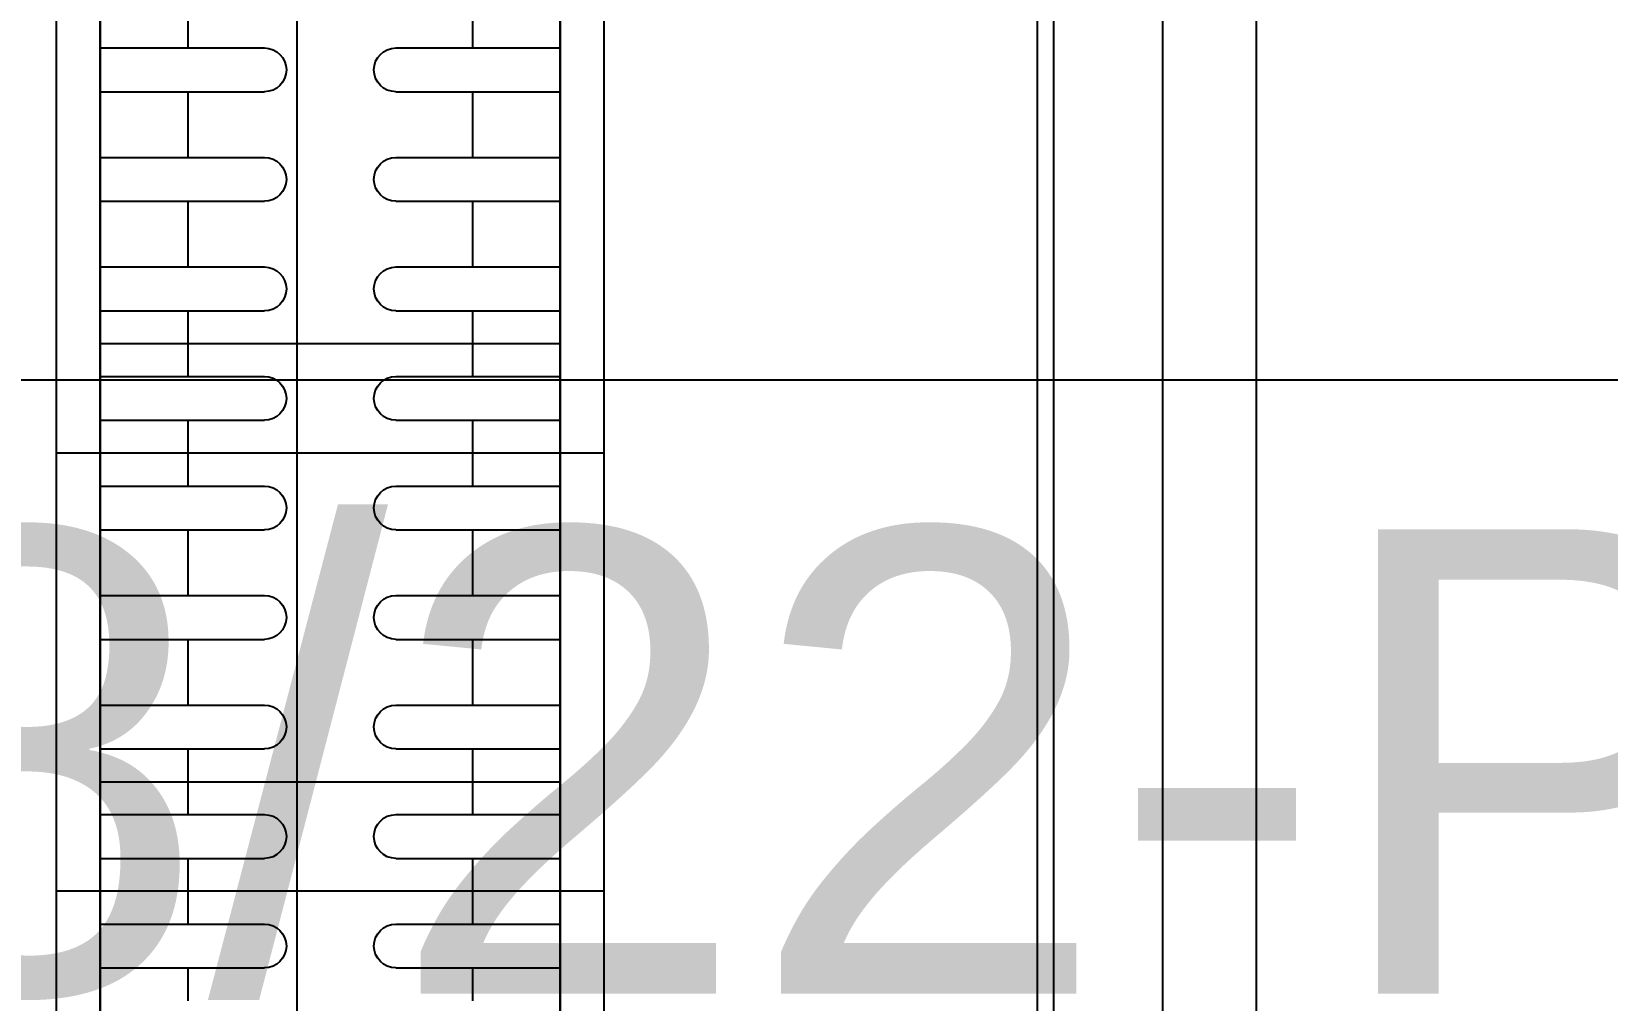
# Model space of a CAD drawing. Header units: inches. Extents: x 21 to 38546, y 13 to 15001.
# Drawn here: x 4365.92 to 4401.91, y 1190.29 to 1212.4 of the extents above; entities that cross this region are included whole.
import ezdxf

# ---------------------------------------------------------------- set-up
doc = ezdxf.new("R2010")
doc.units = ezdxf.units.IN
doc.header["$MEASUREMENT"] = 0
for name, color, linetype in [('pex_boru_dönüş', 5, 'Continuous'), ('pex_boru_gidiş', 1, 'Continuous'), ('RAD-MAHAL', 2, 'Continuous'), ('RAST-IST-RADYATÖR-DİNAMİK BLOK', 83, 'Continuous')]:
    doc.layers.add(name, color=color, linetype=linetype)
doc.layers.add('Z_MİM_-KM-WALL', color=8, linetype='Continuous', lineweight=25)
doc.layers.add('Z_MİM_-KM-WALL-PLASTER', color=8, linetype='Continuous', lineweight=25)
doc.styles.get("Standard").update_dxf_attribs({"font": 'arial.ttf'})

# ---------------------------------------------------------------- blocks, each defined once
blk = doc.blocks.new('IS_RADYATOR_TAG_MRD')
at = {"layer": 'RAD-MAHAL'}
blk.add_lwpolyline([(0, 0), (130, 0), (130, 36), (0, 36)], dxfattribs=at)
blk = doc.blocks.new('IS_RADYATOR-PLAN-80')
at = {"layer": 'RAST-IST-RADYATÖR-DİNAMİK BLOK', "color": 7}
for p, q in [((70.75, 11.5), (70.75, 7.75)), ((71.75, 11.5), (71.75, 7.75)), ((73.25, 11.5), (73.25, 7.75)), ((74.25, 11.5), (74.25, 7.75)), ((75.75, 11.5), (75.75, 7.75)), ((76.75, 11.5), (76.75, 7.75)), ((70, 9.5), (70.75, 9.5)), ((71.75, 9.5), (72.5, 9.5)), ((72.5, 9.5), (73.25, 9.5)), ((74.25, 9.5), (75, 9.5)), ((75, 9.5), (75.75, 9.5)), ((76.75, 9.5), (77.5, 9.5)), ((70.75, 4.75), (70.75, 1)), ((71.75, 4.75), (71.75, 1)), ((73.25, 4.75), (73.25, 1)), ((74.25, 4.75), (74.25, 1)), ((75.75, 4.75), (75.75, 1)), ((76.75, 4.75), (76.75, 1)), ((70, 3), (70.75, 3)), ((71.75, 3), (72.5, 3)), ((72.5, 3), (73.25, 3)), ((74.25, 3), (75, 3)), ((75, 3), (75.75, 3)), ((76.75, 3), (77.5, 3))]:
    blk.add_line(p, q, dxfattribs=at)
at = {"layer": 'RAST-IST-RADYATÖR-DİNAMİK BLOK'}
for points in [[(0, 0), (80, 0), (80, 12.5), (0, 12.5)], [(2.5, 11.5), (77.5, 11.5), (77.5, 1), (2.5, 1)]]:
    blk.add_lwpolyline(points, dxfattribs=at)
at = {"layer": 'RAST-IST-RADYATÖR-DİNAMİK BLOK', "color": 7}
for centre, start, end in [((71.25, 7.75), 180, 0), ((73.75, 7.75), 180, 0), ((76.25, 7.75), 180, 0), ((71.25, 4.75), 0, 180), ((73.75, 4.75), 0, 180), ((76.25, 4.75), 0, 180)]:
    blk.add_arc(centre, 0.5, start, end, dxfattribs=at)
blk = doc.blocks.new('IS_RADYATOR-PLAN-90')
at = {"layer": 'RAST-IST-RADYATÖR-DİNAMİK BLOK', "color": 7}
for p, q in [((70.75, 11.5), (70.75, 7.75)), ((71.75, 11.5), (71.75, 7.75)), ((73.25, 11.5), (73.25, 7.75)), ((74.25, 11.5), (74.25, 7.75)), ((75.75, 11.5), (75.75, 7.75)), ((76.75, 11.5), (76.75, 7.75)), ((78.25, 11.5), (78.25, 7.75)), ((79.25, 11.5), (79.25, 7.75)), ((80.75, 11.5), (80.75, 7.75)), ((81.75, 11.5), (81.75, 7.75)), ((83.25, 11.5), (83.25, 7.75)), ((84.25, 11.5), (84.25, 7.75)), ((85.75, 11.5), (85.75, 7.75)), ((86.75, 11.5), (86.75, 7.75)), ((70, 9.5), (70.75, 9.5)), ((71.75, 9.5), (72.5, 9.5)), ((72.5, 9.5), (73.25, 9.5)), ((74.25, 9.5), (75, 9.5)), ((75, 9.5), (75.75, 9.5)), ((76.75, 9.5), (77.5, 9.5)), ((77.5, 9.5), (78.25, 9.5)), ((79.25, 9.5), (80, 9.5)), ((80, 9.5), (80.75, 9.5)), ((81.75, 9.5), (82.5, 9.5)), ((82.5, 9.5), (83.25, 9.5)), ((84.25, 9.5), (85, 9.5)), ((85, 9.5), (85.75, 9.5)), ((86.75, 9.5), (87.5, 9.5)), ((70.75, 4.75), (70.75, 1)), ((71.75, 4.75), (71.75, 1)), ((73.25, 4.75), (73.25, 1)), ((74.25, 4.75), (74.25, 1)), ((75.75, 4.75), (75.75, 1)), ((76.75, 4.75), (76.75, 1)), ((78.25, 4.75), (78.25, 1)), ((79.25, 4.75), (79.25, 1)), ((80.75, 4.75), (80.75, 1)), ((81.75, 4.75), (81.75, 1)), ((83.25, 4.75), (83.25, 1)), ((84.25, 4.75), (84.25, 1)), ((85.75, 4.75), (85.75, 1)), ((86.75, 4.75), (86.75, 1)), ((70, 3), (70.75, 3)), ((71.75, 3), (72.5, 3)), ((72.5, 3), (73.25, 3)), ((74.25, 3), (75, 3)), ((75, 3), (75.75, 3)), ((76.75, 3), (77.5, 3)), ((77.5, 3), (78.25, 3)), ((79.25, 3), (80, 3)), ((80, 3), (80.75, 3)), ((81.75, 3), (82.5, 3)), ((82.5, 3), (83.25, 3)), ((84.25, 3), (85, 3)), ((85, 3), (85.75, 3)), ((86.75, 3), (87.5, 3))]:
    blk.add_line(p, q, dxfattribs=at)
at = {"layer": 'RAST-IST-RADYATÖR-DİNAMİK BLOK'}
for points in [[(0, 0), (90, 0), (90, 12.5), (0, 12.5)], [(2.5, 11.5), (87.5, 11.5), (87.5, 1), (2.5, 1)]]:
    blk.add_lwpolyline(points, dxfattribs=at)
at = {"layer": 'RAST-IST-RADYATÖR-DİNAMİK BLOK', "color": 7}
for centre, start, end in [((71.25, 7.75), 180, 0), ((73.75, 7.75), 180, 0), ((76.25, 7.75), 180, 0), ((78.75, 7.75), 180, 0), ((81.25, 7.75), 180, 0), ((83.75, 7.75), 180, 0), ((86.25, 7.75), 180, 0), ((71.25, 4.75), 0, 180), ((73.75, 4.75), 0, 180), ((76.25, 4.75), 0, 180), ((78.75, 4.75), 0, 180), ((81.25, 4.75), 0, 180), ((83.75, 4.75), 0, 180), ((86.25, 4.75), 0, 180)]:
    blk.add_arc(centre, 0.5, start, end, dxfattribs=at)
blk = doc.blocks.new('IS_RADYATOR-PLAN-100')
at = {"layer": 'RAST-IST-RADYATÖR-DİNAMİK BLOK', "color": 7}
for p, q in [((70.75, 11.5), (70.75, 7.75)), ((71.75, 11.5), (71.75, 7.75)), ((73.25, 11.5), (73.25, 7.75)), ((74.25, 11.5), (74.25, 7.75)), ((75.75, 11.5), (75.75, 7.75)), ((76.75, 11.5), (76.75, 7.75)), ((78.25, 11.5), (78.25, 7.75)), ((79.25, 11.5), (79.25, 7.75)), ((80.75, 11.5), (80.75, 7.75)), ((81.75, 11.5), (81.75, 7.75)), ((83.25, 11.5), (83.25, 7.75)), ((84.25, 11.5), (84.25, 7.75)), ((85.75, 11.5), (85.75, 7.75)), ((86.75, 11.5), (86.75, 7.75)), ((88.25, 11.5), (88.25, 7.75)), ((89.25, 11.5), (89.25, 7.75)), ((90.75, 11.5), (90.75, 7.75)), ((91.75, 11.5), (91.75, 7.75)), ((70, 9.5), (70.75, 9.5)), ((71.75, 9.5), (72.5, 9.5)), ((72.5, 9.5), (73.25, 9.5)), ((74.25, 9.5), (75, 9.5)), ((75, 9.5), (75.75, 9.5)), ((76.75, 9.5), (77.5, 9.5)), ((77.5, 9.5), (78.25, 9.5)), ((79.25, 9.5), (80, 9.5)), ((80, 9.5), (80.75, 9.5)), ((81.75, 9.5), (82.5, 9.5)), ((82.5, 9.5), (83.25, 9.5)), ((84.25, 9.5), (85, 9.5)), ((85, 9.5), (85.75, 9.5)), ((86.75, 9.5), (87.5, 9.5)), ((87.5, 9.5), (88.25, 9.5)), ((89.25, 9.5), (90, 9.5)), ((90, 9.5), (90.75, 9.5)), ((91.75, 9.5), (92.5, 9.5)), ((70.75, 4.75), (70.75, 1)), ((71.75, 4.75), (71.75, 1)), ((73.25, 4.75), (73.25, 1)), ((74.25, 4.75), (74.25, 1)), ((75.75, 4.75), (75.75, 1)), ((76.75, 4.75), (76.75, 1)), ((78.25, 4.75), (78.25, 1)), ((79.25, 4.75), (79.25, 1)), ((80.75, 4.75), (80.75, 1)), ((81.75, 4.75), (81.75, 1)), ((83.25, 4.75), (83.25, 1)), ((84.25, 4.75), (84.25, 1)), ((85.75, 4.75), (85.75, 1)), ((86.75, 4.75), (86.75, 1)), ((88.25, 4.75), (88.25, 1)), ((89.25, 4.75), (89.25, 1)), ((90.75, 4.75), (90.75, 1)), ((91.75, 4.75), (91.75, 1)), ((70, 3), (70.75, 3)), ((71.75, 3), (72.5, 3)), ((72.5, 3), (73.25, 3)), ((74.25, 3), (75, 3)), ((75, 3), (75.75, 3)), ((76.75, 3), (77.5, 3)), ((77.5, 3), (78.25, 3)), ((79.25, 3), (80, 3)), ((80, 3), (80.75, 3)), ((81.75, 3), (82.5, 3)), ((82.5, 3), (83.25, 3)), ((84.25, 3), (85, 3)), ((85, 3), (85.75, 3)), ((86.75, 3), (87.5, 3)), ((87.5, 3), (88.25, 3)), ((89.25, 3), (90, 3)), ((90, 3), (90.75, 3)), ((91.75, 3), (92.5, 3))]:
    blk.add_line(p, q, dxfattribs=at)
at = {"layer": 'RAST-IST-RADYATÖR-DİNAMİK BLOK'}
for points in [[(0, 0), (100, 0), (100, 12.5), (0, 12.5)], [(2.5, 11.5), (97.5, 11.5), (97.5, 1), (2.5, 1)]]:
    blk.add_lwpolyline(points, dxfattribs=at)
at = {"layer": 'RAST-IST-RADYATÖR-DİNAMİK BLOK', "color": 7}
for centre, start, end in [((71.25, 7.75), 180, 0), ((73.75, 7.75), 180, 0), ((76.25, 7.75), 180, 0), ((78.75, 7.75), 180, 0), ((81.25, 7.75), 180, 0), ((83.75, 7.75), 180, 0), ((86.25, 7.75), 180, 0), ((88.75, 7.75), 180, 0), ((91.25, 7.75), 180, 0), ((71.25, 4.75), 0, 180), ((73.75, 4.75), 0, 180), ((76.25, 4.75), 0, 180), ((78.75, 4.75), 0, 180), ((81.25, 4.75), 0, 180), ((83.75, 4.75), 0, 180), ((86.25, 4.75), 0, 180), ((88.75, 4.75), 0, 180), ((91.25, 4.75), 0, 180)]:
    blk.add_arc(centre, 0.5, start, end, dxfattribs=at)
blk = doc.blocks.new('IS_RADYATOR-PLAN-110')
at = {"layer": 'RAST-IST-RADYATÖR-DİNAMİK BLOK', "color": 7}
for p, q in [((70.75, 11.5), (70.75, 7.75)), ((71.75, 11.5), (71.75, 7.75)), ((73.25, 11.5), (73.25, 7.75)), ((74.25, 11.5), (74.25, 7.75)), ((75.75, 11.5), (75.75, 7.75)), ((76.75, 11.5), (76.75, 7.75)), ((78.25, 11.5), (78.25, 7.75)), ((79.25, 11.5), (79.25, 7.75)), ((80.75, 11.5), (80.75, 7.75)), ((81.75, 11.5), (81.75, 7.75)), ((83.25, 11.5), (83.25, 7.75)), ((84.25, 11.5), (84.25, 7.75)), ((85.75, 11.5), (85.75, 7.75)), ((86.75, 11.5), (86.75, 7.75)), ((88.25, 11.5), (88.25, 7.75)), ((89.25, 11.5), (89.25, 7.75)), ((90.75, 11.5), (90.75, 7.75)), ((91.75, 11.5), (91.75, 7.75)), ((70, 9.5), (70.75, 9.5)), ((71.75, 9.5), (72.5, 9.5)), ((72.5, 9.5), (73.25, 9.5)), ((74.25, 9.5), (75, 9.5)), ((75, 9.5), (75.75, 9.5)), ((76.75, 9.5), (77.5, 9.5)), ((77.5, 9.5), (78.25, 9.5)), ((79.25, 9.5), (80, 9.5)), ((80, 9.5), (80.75, 9.5)), ((81.75, 9.5), (82.5, 9.5)), ((82.5, 9.5), (83.25, 9.5)), ((84.25, 9.5), (85, 9.5)), ((85, 9.5), (85.75, 9.5)), ((86.75, 9.5), (87.5, 9.5)), ((87.5, 9.5), (88.25, 9.5)), ((89.25, 9.5), (90, 9.5)), ((90, 9.5), (90.75, 9.5)), ((91.75, 9.5), (92.5, 9.5)), ((70.75, 4.75), (70.75, 1)), ((71.75, 4.75), (71.75, 1)), ((73.25, 4.75), (73.25, 1)), ((74.25, 4.75), (74.25, 1)), ((75.75, 4.75), (75.75, 1)), ((76.75, 4.75), (76.75, 1)), ((78.25, 4.75), (78.25, 1)), ((79.25, 4.75), (79.25, 1)), ((80.75, 4.75), (80.75, 1)), ((81.75, 4.75), (81.75, 1)), ((83.25, 4.75), (83.25, 1)), ((84.25, 4.75), (84.25, 1)), ((85.75, 4.75), (85.75, 1)), ((86.75, 4.75), (86.75, 1)), ((88.25, 4.75), (88.25, 1)), ((89.25, 4.75), (89.25, 1)), ((90.75, 4.75), (90.75, 1)), ((91.75, 4.75), (91.75, 1)), ((70, 3), (70.75, 3)), ((71.75, 3), (72.5, 3)), ((72.5, 3), (73.25, 3)), ((74.25, 3), (75, 3)), ((75, 3), (75.75, 3)), ((76.75, 3), (77.5, 3)), ((77.5, 3), (78.25, 3)), ((79.25, 3), (80, 3)), ((80, 3), (80.75, 3)), ((81.75, 3), (82.5, 3)), ((82.5, 3), (83.25, 3)), ((84.25, 3), (85, 3)), ((85, 3), (85.75, 3)), ((86.75, 3), (87.5, 3)), ((87.5, 3), (88.25, 3)), ((89.25, 3), (90, 3)), ((90, 3), (90.75, 3)), ((91.75, 3), (92.5, 3))]:
    blk.add_line(p, q, dxfattribs=at)
at = {"layer": 'RAST-IST-RADYATÖR-DİNAMİK BLOK'}
for points in [[(0, 0), (110, 0), (110, 12.5), (0, 12.5)], [(2.5, 11.5), (107.5, 11.5), (107.5, 1), (2.5, 1)]]:
    blk.add_lwpolyline(points, dxfattribs=at)
at = {"layer": 'RAST-IST-RADYATÖR-DİNAMİK BLOK', "color": 7}
for centre, start, end in [((71.25, 7.75), 180, 0), ((73.75, 7.75), 180, 0), ((76.25, 7.75), 180, 0), ((78.75, 7.75), 180, 0), ((81.25, 7.75), 180, 0), ((83.75, 7.75), 180, 0), ((86.25, 7.75), 180, 0), ((88.75, 7.75), 180, 0), ((91.25, 7.75), 180, 0), ((71.25, 4.75), 0, 180), ((73.75, 4.75), 0, 180), ((76.25, 4.75), 0, 180), ((78.75, 4.75), 0, 180), ((81.25, 4.75), 0, 180), ((83.75, 4.75), 0, 180), ((86.25, 4.75), 0, 180), ((88.75, 4.75), 0, 180), ((91.25, 4.75), 0, 180)]:
    blk.add_arc(centre, 0.5, start, end, dxfattribs=at)
blk = doc.blocks.new('IS_RADYATOR-PLAN-120')
at = {"layer": 'RAST-IST-RADYATÖR-DİNAMİK BLOK', "color": 7}
for p, q in [((70.75, 11.5), (70.75, 7.75)), ((71.75, 11.5), (71.75, 7.75)), ((73.25, 11.5), (73.25, 7.75)), ((74.25, 11.5), (74.25, 7.75)), ((75.75, 11.5), (75.75, 7.75)), ((76.75, 11.5), (76.75, 7.75)), ((78.25, 11.5), (78.25, 7.75)), ((79.25, 11.5), (79.25, 7.75)), ((80.75, 11.5), (80.75, 7.75)), ((81.75, 11.5), (81.75, 7.75)), ((83.25, 11.5), (83.25, 7.75)), ((84.25, 11.5), (84.25, 7.75)), ((85.75, 11.5), (85.75, 7.75)), ((86.75, 11.5), (86.75, 7.75)), ((88.25, 11.5), (88.25, 7.75)), ((89.25, 11.5), (89.25, 7.75)), ((90.75, 11.5), (90.75, 7.75)), ((91.75, 11.5), (91.75, 7.75)), ((70, 9.5), (70.75, 9.5)), ((71.75, 9.5), (72.5, 9.5)), ((72.5, 9.5), (73.25, 9.5)), ((74.25, 9.5), (75, 9.5)), ((75, 9.5), (75.75, 9.5)), ((76.75, 9.5), (77.5, 9.5)), ((77.5, 9.5), (78.25, 9.5)), ((79.25, 9.5), (80, 9.5)), ((80, 9.5), (80.75, 9.5)), ((81.75, 9.5), (82.5, 9.5)), ((82.5, 9.5), (83.25, 9.5)), ((84.25, 9.5), (85, 9.5)), ((85, 9.5), (85.75, 9.5)), ((86.75, 9.5), (87.5, 9.5)), ((87.5, 9.5), (88.25, 9.5)), ((89.25, 9.5), (90, 9.5)), ((90, 9.5), (90.75, 9.5)), ((91.75, 9.5), (92.5, 9.5)), ((70.75, 4.75), (70.75, 1)), ((71.75, 4.75), (71.75, 1)), ((73.25, 4.75), (73.25, 1)), ((74.25, 4.75), (74.25, 1)), ((75.75, 4.75), (75.75, 1)), ((76.75, 4.75), (76.75, 1)), ((78.25, 4.75), (78.25, 1)), ((79.25, 4.75), (79.25, 1)), ((80.75, 4.75), (80.75, 1)), ((81.75, 4.75), (81.75, 1)), ((83.25, 4.75), (83.25, 1)), ((84.25, 4.75), (84.25, 1)), ((85.75, 4.75), (85.75, 1)), ((86.75, 4.75), (86.75, 1)), ((88.25, 4.75), (88.25, 1)), ((89.25, 4.75), (89.25, 1)), ((90.75, 4.75), (90.75, 1)), ((91.75, 4.75), (91.75, 1)), ((70, 3), (70.75, 3)), ((71.75, 3), (72.5, 3)), ((72.5, 3), (73.25, 3)), ((74.25, 3), (75, 3)), ((75, 3), (75.75, 3)), ((76.75, 3), (77.5, 3)), ((77.5, 3), (78.25, 3)), ((79.25, 3), (80, 3)), ((80, 3), (80.75, 3)), ((81.75, 3), (82.5, 3)), ((82.5, 3), (83.25, 3)), ((84.25, 3), (85, 3)), ((85, 3), (85.75, 3)), ((86.75, 3), (87.5, 3)), ((87.5, 3), (88.25, 3)), ((89.25, 3), (90, 3)), ((90, 3), (90.75, 3)), ((91.75, 3), (92.5, 3))]:
    blk.add_line(p, q, dxfattribs=at)
at = {"layer": 'RAST-IST-RADYATÖR-DİNAMİK BLOK'}
for points in [[(0, 0), (120, 0), (120, 12.5), (0, 12.5)], [(2.5, 11.5), (117.5, 11.5), (117.5, 1), (2.5, 1)]]:
    blk.add_lwpolyline(points, dxfattribs=at)
at = {"layer": 'RAST-IST-RADYATÖR-DİNAMİK BLOK', "color": 7}
for centre, start, end in [((71.25, 7.75), 180, 0), ((73.75, 7.75), 180, 0), ((76.25, 7.75), 180, 0), ((78.75, 7.75), 180, 0), ((81.25, 7.75), 180, 0), ((83.75, 7.75), 180, 0), ((86.25, 7.75), 180, 0), ((88.75, 7.75), 180, 0), ((91.25, 7.75), 180, 0), ((71.25, 4.75), 0, 180), ((73.75, 4.75), 0, 180), ((76.25, 4.75), 0, 180), ((78.75, 4.75), 0, 180), ((81.25, 4.75), 0, 180), ((83.75, 4.75), 0, 180), ((86.25, 4.75), 0, 180), ((88.75, 4.75), 0, 180), ((91.25, 4.75), 0, 180)]:
    blk.add_arc(centre, 0.5, start, end, dxfattribs=at)
blk = doc.blocks.new('IS_RADYATOR-PLAN-130')
at = {"layer": 'RAST-IST-RADYATÖR-DİNAMİK BLOK', "color": 7}
for p, q in [((70.75, 11.5), (70.75, 7.75)), ((71.75, 11.5), (71.75, 7.75)), ((73.25, 11.5), (73.25, 7.75)), ((74.25, 11.5), (74.25, 7.75)), ((75.75, 11.5), (75.75, 7.75)), ((76.75, 11.5), (76.75, 7.75)), ((78.25, 11.5), (78.25, 7.75)), ((79.25, 11.5), (79.25, 7.75)), ((80.75, 11.5), (80.75, 7.75)), ((81.75, 11.5), (81.75, 7.75)), ((83.25, 11.5), (83.25, 7.75)), ((84.25, 11.5), (84.25, 7.75)), ((85.75, 11.5), (85.75, 7.75)), ((86.75, 11.5), (86.75, 7.75)), ((88.25, 11.5), (88.25, 7.75)), ((89.25, 11.5), (89.25, 7.75)), ((90.75, 11.5), (90.75, 7.75)), ((91.75, 11.5), (91.75, 7.75)), ((70, 9.5), (70.75, 9.5)), ((71.75, 9.5), (72.5, 9.5)), ((72.5, 9.5), (73.25, 9.5)), ((74.25, 9.5), (75, 9.5)), ((75, 9.5), (75.75, 9.5)), ((76.75, 9.5), (77.5, 9.5)), ((77.5, 9.5), (78.25, 9.5)), ((79.25, 9.5), (80, 9.5)), ((80, 9.5), (80.75, 9.5)), ((81.75, 9.5), (82.5, 9.5)), ((82.5, 9.5), (83.25, 9.5)), ((84.25, 9.5), (85, 9.5)), ((85, 9.5), (85.75, 9.5)), ((86.75, 9.5), (87.5, 9.5)), ((87.5, 9.5), (88.25, 9.5)), ((89.25, 9.5), (90, 9.5)), ((90, 9.5), (90.75, 9.5)), ((91.75, 9.5), (92.5, 9.5)), ((70.75, 4.75), (70.75, 1)), ((71.75, 4.75), (71.75, 1)), ((73.25, 4.75), (73.25, 1)), ((74.25, 4.75), (74.25, 1)), ((75.75, 4.75), (75.75, 1)), ((76.75, 4.75), (76.75, 1)), ((78.25, 4.75), (78.25, 1)), ((79.25, 4.75), (79.25, 1)), ((80.75, 4.75), (80.75, 1)), ((81.75, 4.75), (81.75, 1)), ((83.25, 4.75), (83.25, 1)), ((84.25, 4.75), (84.25, 1)), ((85.75, 4.75), (85.75, 1)), ((86.75, 4.75), (86.75, 1)), ((88.25, 4.75), (88.25, 1)), ((89.25, 4.75), (89.25, 1)), ((90.75, 4.75), (90.75, 1)), ((91.75, 4.75), (91.75, 1)), ((70, 3), (70.75, 3)), ((71.75, 3), (72.5, 3)), ((72.5, 3), (73.25, 3)), ((74.25, 3), (75, 3)), ((75, 3), (75.75, 3)), ((76.75, 3), (77.5, 3)), ((77.5, 3), (78.25, 3)), ((79.25, 3), (80, 3)), ((80, 3), (80.75, 3)), ((81.75, 3), (82.5, 3)), ((82.5, 3), (83.25, 3)), ((84.25, 3), (85, 3)), ((85, 3), (85.75, 3)), ((86.75, 3), (87.5, 3)), ((87.5, 3), (88.25, 3)), ((89.25, 3), (90, 3)), ((90, 3), (90.75, 3)), ((91.75, 3), (92.5, 3))]:
    blk.add_line(p, q, dxfattribs=at)
at = {"layer": 'RAST-IST-RADYATÖR-DİNAMİK BLOK'}
for points in [[(0, 0), (130, 0), (130, 12.5), (0, 12.5)], [(2.5, 11.5), (127.5, 11.5), (127.5, 1), (2.5, 1)]]:
    blk.add_lwpolyline(points, dxfattribs=at)
at = {"layer": 'RAST-IST-RADYATÖR-DİNAMİK BLOK', "color": 7}
for centre, start, end in [((71.25, 7.75), 180, 0), ((73.75, 7.75), 180, 0), ((76.25, 7.75), 180, 0), ((78.75, 7.75), 180, 0), ((81.25, 7.75), 180, 0), ((83.75, 7.75), 180, 0), ((86.25, 7.75), 180, 0), ((88.75, 7.75), 180, 0), ((91.25, 7.75), 180, 0), ((71.25, 4.75), 0, 180), ((73.75, 4.75), 0, 180), ((76.25, 4.75), 0, 180), ((78.75, 4.75), 0, 180), ((81.25, 4.75), 0, 180), ((83.75, 4.75), 0, 180), ((86.25, 4.75), 0, 180), ((88.75, 4.75), 0, 180), ((91.25, 4.75), 0, 180)]:
    blk.add_arc(centre, 0.5, start, end, dxfattribs=at)
blk = doc.blocks.new('IS_RADYATOR-PLAN-140')
at = {"layer": 'RAST-IST-RADYATÖR-DİNAMİK BLOK', "color": 7}
for p, q in [((70.75, 11.5), (70.75, 7.75)), ((71.75, 11.5), (71.75, 7.75)), ((73.25, 11.5), (73.25, 7.75)), ((74.25, 11.5), (74.25, 7.75)), ((75.75, 11.5), (75.75, 7.75)), ((76.75, 11.5), (76.75, 7.75)), ((78.25, 11.5), (78.25, 7.75)), ((79.25, 11.5), (79.25, 7.75)), ((80.75, 11.5), (80.75, 7.75)), ((81.75, 11.5), (81.75, 7.75)), ((83.25, 11.5), (83.25, 7.75)), ((84.25, 11.5), (84.25, 7.75)), ((85.75, 11.5), (85.75, 7.75)), ((86.75, 11.5), (86.75, 7.75)), ((88.25, 11.5), (88.25, 7.75)), ((89.25, 11.5), (89.25, 7.75)), ((90.75, 11.5), (90.75, 7.75)), ((91.75, 11.5), (91.75, 7.75)), ((70, 9.5), (70.75, 9.5)), ((71.75, 9.5), (72.5, 9.5)), ((72.5, 9.5), (73.25, 9.5)), ((74.25, 9.5), (75, 9.5)), ((75, 9.5), (75.75, 9.5)), ((76.75, 9.5), (77.5, 9.5)), ((77.5, 9.5), (78.25, 9.5)), ((79.25, 9.5), (80, 9.5)), ((80, 9.5), (80.75, 9.5)), ((81.75, 9.5), (82.5, 9.5)), ((82.5, 9.5), (83.25, 9.5)), ((84.25, 9.5), (85, 9.5)), ((85, 9.5), (85.75, 9.5)), ((86.75, 9.5), (87.5, 9.5)), ((87.5, 9.5), (88.25, 9.5)), ((89.25, 9.5), (90, 9.5)), ((90, 9.5), (90.75, 9.5)), ((91.75, 9.5), (92.5, 9.5)), ((70.75, 4.75), (70.75, 1)), ((71.75, 4.75), (71.75, 1)), ((73.25, 4.75), (73.25, 1)), ((74.25, 4.75), (74.25, 1)), ((75.75, 4.75), (75.75, 1)), ((76.75, 4.75), (76.75, 1)), ((78.25, 4.75), (78.25, 1)), ((79.25, 4.75), (79.25, 1)), ((80.75, 4.75), (80.75, 1)), ((81.75, 4.75), (81.75, 1)), ((83.25, 4.75), (83.25, 1)), ((84.25, 4.75), (84.25, 1)), ((85.75, 4.75), (85.75, 1)), ((86.75, 4.75), (86.75, 1)), ((88.25, 4.75), (88.25, 1)), ((89.25, 4.75), (89.25, 1)), ((90.75, 4.75), (90.75, 1)), ((91.75, 4.75), (91.75, 1)), ((70, 3), (70.75, 3)), ((71.75, 3), (72.5, 3)), ((72.5, 3), (73.25, 3)), ((74.25, 3), (75, 3)), ((75, 3), (75.75, 3)), ((76.75, 3), (77.5, 3)), ((77.5, 3), (78.25, 3)), ((79.25, 3), (80, 3)), ((80, 3), (80.75, 3)), ((81.75, 3), (82.5, 3)), ((82.5, 3), (83.25, 3)), ((84.25, 3), (85, 3)), ((85, 3), (85.75, 3)), ((86.75, 3), (87.5, 3)), ((87.5, 3), (88.25, 3)), ((89.25, 3), (90, 3)), ((90, 3), (90.75, 3)), ((91.75, 3), (92.5, 3))]:
    blk.add_line(p, q, dxfattribs=at)
at = {"layer": 'RAST-IST-RADYATÖR-DİNAMİK BLOK'}
for points in [[(0, 0), (140, 0), (140, 12.5), (0, 12.5)], [(2.5, 11.5), (137.5, 11.5), (137.5, 1), (2.5, 1)]]:
    blk.add_lwpolyline(points, dxfattribs=at)
at = {"layer": 'RAST-IST-RADYATÖR-DİNAMİK BLOK', "color": 7}
for centre, start, end in [((71.25, 7.75), 180, 0), ((73.75, 7.75), 180, 0), ((76.25, 7.75), 180, 0), ((78.75, 7.75), 180, 0), ((81.25, 7.75), 180, 0), ((83.75, 7.75), 180, 0), ((86.25, 7.75), 180, 0), ((88.75, 7.75), 180, 0), ((91.25, 7.75), 180, 0), ((71.25, 4.75), 0, 180), ((73.75, 4.75), 0, 180), ((76.25, 4.75), 0, 180), ((78.75, 4.75), 0, 180), ((81.25, 4.75), 0, 180), ((83.75, 4.75), 0, 180), ((86.25, 4.75), 0, 180), ((88.75, 4.75), 0, 180), ((91.25, 4.75), 0, 180)]:
    blk.add_arc(centre, 0.5, start, end, dxfattribs=at)
blk = doc.blocks.new('IS_RADYATOR-PLAN-150')
at = {"layer": 'RAST-IST-RADYATÖR-DİNAMİK BLOK', "color": 7}
for p, q in [((70.75, 11.5), (70.75, 7.75)), ((71.75, 11.5), (71.75, 7.75)), ((73.25, 11.5), (73.25, 7.75)), ((74.25, 11.5), (74.25, 7.75)), ((75.75, 11.5), (75.75, 7.75)), ((76.75, 11.5), (76.75, 7.75)), ((78.25, 11.5), (78.25, 7.75)), ((79.25, 11.5), (79.25, 7.75)), ((80.75, 11.5), (80.75, 7.75)), ((81.75, 11.5), (81.75, 7.75)), ((83.25, 11.5), (83.25, 7.75)), ((84.25, 11.5), (84.25, 7.75)), ((85.75, 11.5), (85.75, 7.75)), ((86.75, 11.5), (86.75, 7.75)), ((88.25, 11.5), (88.25, 7.75)), ((89.25, 11.5), (89.25, 7.75)), ((90.75, 11.5), (90.75, 7.75)), ((91.75, 11.5), (91.75, 7.75)), ((70, 9.5), (70.75, 9.5)), ((71.75, 9.5), (72.5, 9.5)), ((72.5, 9.5), (73.25, 9.5)), ((74.25, 9.5), (75, 9.5)), ((75, 9.5), (75.75, 9.5)), ((76.75, 9.5), (77.5, 9.5)), ((77.5, 9.5), (78.25, 9.5)), ((79.25, 9.5), (80, 9.5)), ((80, 9.5), (80.75, 9.5)), ((81.75, 9.5), (82.5, 9.5)), ((82.5, 9.5), (83.25, 9.5)), ((84.25, 9.5), (85, 9.5)), ((85, 9.5), (85.75, 9.5)), ((86.75, 9.5), (87.5, 9.5)), ((87.5, 9.5), (88.25, 9.5)), ((89.25, 9.5), (90, 9.5)), ((90, 9.5), (90.75, 9.5)), ((91.75, 9.5), (92.5, 9.5)), ((70.75, 4.75), (70.75, 1)), ((71.75, 4.75), (71.75, 1)), ((73.25, 4.75), (73.25, 1)), ((74.25, 4.75), (74.25, 1)), ((75.75, 4.75), (75.75, 1)), ((76.75, 4.75), (76.75, 1)), ((78.25, 4.75), (78.25, 1)), ((79.25, 4.75), (79.25, 1)), ((80.75, 4.75), (80.75, 1)), ((81.75, 4.75), (81.75, 1)), ((83.25, 4.75), (83.25, 1)), ((84.25, 4.75), (84.25, 1)), ((85.75, 4.75), (85.75, 1)), ((86.75, 4.75), (86.75, 1)), ((88.25, 4.75), (88.25, 1)), ((89.25, 4.75), (89.25, 1)), ((90.75, 4.75), (90.75, 1)), ((91.75, 4.75), (91.75, 1)), ((70, 3), (70.75, 3)), ((71.75, 3), (72.5, 3)), ((72.5, 3), (73.25, 3)), ((74.25, 3), (75, 3)), ((75, 3), (75.75, 3)), ((76.75, 3), (77.5, 3)), ((77.5, 3), (78.25, 3)), ((79.25, 3), (80, 3)), ((80, 3), (80.75, 3)), ((81.75, 3), (82.5, 3)), ((82.5, 3), (83.25, 3)), ((84.25, 3), (85, 3)), ((85, 3), (85.75, 3)), ((86.75, 3), (87.5, 3)), ((87.5, 3), (88.25, 3)), ((89.25, 3), (90, 3)), ((90, 3), (90.75, 3)), ((91.75, 3), (92.5, 3))]:
    blk.add_line(p, q, dxfattribs=at)
at = {"layer": 'RAST-IST-RADYATÖR-DİNAMİK BLOK'}
for points in [[(-5, 0), (145, 0), (145, 12.5), (-5, 12.5)], [(-2.5, 11.5), (142.5, 11.5), (142.5, 1), (-2.5, 1)]]:
    blk.add_lwpolyline(points, dxfattribs=at)
at = {"layer": 'RAST-IST-RADYATÖR-DİNAMİK BLOK', "color": 7}
for centre, start, end in [((71.25, 7.75), 180, 0), ((73.75, 7.75), 180, 0), ((76.25, 7.75), 180, 0), ((78.75, 7.75), 180, 0), ((81.25, 7.75), 180, 0), ((83.75, 7.75), 180, 0), ((86.25, 7.75), 180, 0), ((88.75, 7.75), 180, 0), ((91.25, 7.75), 180, 0), ((71.25, 4.75), 0, 180), ((73.75, 4.75), 0, 180), ((76.25, 4.75), 0, 180), ((78.75, 4.75), 0, 180), ((81.25, 4.75), 0, 180), ((83.75, 4.75), 0, 180), ((86.25, 4.75), 0, 180), ((88.75, 4.75), 0, 180), ((91.25, 4.75), 0, 180)]:
    blk.add_arc(centre, 0.5, start, end, dxfattribs=at)
blk = doc.blocks.new('IS_RADYATOR-PLAN-160')
at = {"layer": 'RAST-IST-RADYATÖR-DİNAMİK BLOK', "color": 7}
for p, q in [((70.75, 11.5), (70.75, 7.75)), ((71.75, 11.5), (71.75, 7.75)), ((73.25, 11.5), (73.25, 7.75)), ((74.25, 11.5), (74.25, 7.75)), ((75.75, 11.5), (75.75, 7.75)), ((76.75, 11.5), (76.75, 7.75)), ((78.25, 11.5), (78.25, 7.75)), ((79.25, 11.5), (79.25, 7.75)), ((80.75, 11.5), (80.75, 7.75)), ((81.75, 11.5), (81.75, 7.75)), ((83.25, 11.5), (83.25, 7.75)), ((84.25, 11.5), (84.25, 7.75)), ((85.75, 11.5), (85.75, 7.75)), ((86.75, 11.5), (86.75, 7.75)), ((88.25, 11.5), (88.25, 7.75)), ((89.25, 11.5), (89.25, 7.75)), ((90.75, 11.5), (90.75, 7.75)), ((91.75, 11.5), (91.75, 7.75)), ((70, 9.5), (70.75, 9.5)), ((71.75, 9.5), (72.5, 9.5)), ((72.5, 9.5), (73.25, 9.5)), ((74.25, 9.5), (75, 9.5)), ((75, 9.5), (75.75, 9.5)), ((76.75, 9.5), (77.5, 9.5)), ((77.5, 9.5), (78.25, 9.5)), ((79.25, 9.5), (80, 9.5)), ((80, 9.5), (80.75, 9.5)), ((81.75, 9.5), (82.5, 9.5)), ((82.5, 9.5), (83.25, 9.5)), ((84.25, 9.5), (85, 9.5)), ((85, 9.5), (85.75, 9.5)), ((86.75, 9.5), (87.5, 9.5)), ((87.5, 9.5), (88.25, 9.5)), ((89.25, 9.5), (90, 9.5)), ((90, 9.5), (90.75, 9.5)), ((91.75, 9.5), (92.5, 9.5)), ((70.75, 4.75), (70.75, 1)), ((71.75, 4.75), (71.75, 1)), ((73.25, 4.75), (73.25, 1)), ((74.25, 4.75), (74.25, 1)), ((75.75, 4.75), (75.75, 1)), ((76.75, 4.75), (76.75, 1)), ((78.25, 4.75), (78.25, 1)), ((79.25, 4.75), (79.25, 1)), ((80.75, 4.75), (80.75, 1)), ((81.75, 4.75), (81.75, 1)), ((83.25, 4.75), (83.25, 1)), ((84.25, 4.75), (84.25, 1)), ((85.75, 4.75), (85.75, 1)), ((86.75, 4.75), (86.75, 1)), ((88.25, 4.75), (88.25, 1)), ((89.25, 4.75), (89.25, 1)), ((90.75, 4.75), (90.75, 1)), ((91.75, 4.75), (91.75, 1)), ((70, 3), (70.75, 3)), ((71.75, 3), (72.5, 3)), ((72.5, 3), (73.25, 3)), ((74.25, 3), (75, 3)), ((75, 3), (75.75, 3)), ((76.75, 3), (77.5, 3)), ((77.5, 3), (78.25, 3)), ((79.25, 3), (80, 3)), ((80, 3), (80.75, 3)), ((81.75, 3), (82.5, 3)), ((82.5, 3), (83.25, 3)), ((84.25, 3), (85, 3)), ((85, 3), (85.75, 3)), ((86.75, 3), (87.5, 3)), ((87.5, 3), (88.25, 3)), ((89.25, 3), (90, 3)), ((90, 3), (90.75, 3)), ((91.75, 3), (92.5, 3))]:
    blk.add_line(p, q, dxfattribs=at)
at = {"layer": 'RAST-IST-RADYATÖR-DİNAMİK BLOK'}
for points in [[(-5, 0), (155, 0), (155, 12.5), (-5, 12.5)], [(-2.5, 11.5), (152.5, 11.5), (152.5, 1), (-2.5, 1)]]:
    blk.add_lwpolyline(points, dxfattribs=at)
at = {"layer": 'RAST-IST-RADYATÖR-DİNAMİK BLOK', "color": 7}
for centre, start, end in [((71.25, 7.75), 180, 0), ((73.75, 7.75), 180, 0), ((76.25, 7.75), 180, 0), ((78.75, 7.75), 180, 0), ((81.25, 7.75), 180, 0), ((83.75, 7.75), 180, 0), ((86.25, 7.75), 180, 0), ((88.75, 7.75), 180, 0), ((91.25, 7.75), 180, 0), ((71.25, 4.75), 0, 180), ((73.75, 4.75), 0, 180), ((76.25, 4.75), 0, 180), ((78.75, 4.75), 0, 180), ((81.25, 4.75), 0, 180), ((83.75, 4.75), 0, 180), ((86.25, 4.75), 0, 180), ((88.75, 4.75), 0, 180), ((91.25, 4.75), 0, 180)]:
    blk.add_arc(centre, 0.5, start, end, dxfattribs=at)
blk = doc.blocks.new('IS_RADYATOR-PLAN-170')
at = {"layer": 'RAST-IST-RADYATÖR-DİNAMİK BLOK', "color": 7}
for p, q in [((70.75, 11.5), (70.75, 7.75)), ((71.75, 11.5), (71.75, 7.75)), ((73.25, 11.5), (73.25, 7.75)), ((74.25, 11.5), (74.25, 7.75)), ((75.75, 11.5), (75.75, 7.75)), ((76.75, 11.5), (76.75, 7.75)), ((78.25, 11.5), (78.25, 7.75)), ((79.25, 11.5), (79.25, 7.75)), ((80.75, 11.5), (80.75, 7.75)), ((81.75, 11.5), (81.75, 7.75)), ((83.25, 11.5), (83.25, 7.75)), ((84.25, 11.5), (84.25, 7.75)), ((85.75, 11.5), (85.75, 7.75)), ((86.75, 11.5), (86.75, 7.75)), ((88.25, 11.5), (88.25, 7.75)), ((89.25, 11.5), (89.25, 7.75)), ((90.75, 11.5), (90.75, 7.75)), ((91.75, 11.5), (91.75, 7.75)), ((70, 9.5), (70.75, 9.5)), ((71.75, 9.5), (72.5, 9.5)), ((72.5, 9.5), (73.25, 9.5)), ((74.25, 9.5), (75, 9.5)), ((75, 9.5), (75.75, 9.5)), ((76.75, 9.5), (77.5, 9.5)), ((77.5, 9.5), (78.25, 9.5)), ((79.25, 9.5), (80, 9.5)), ((80, 9.5), (80.75, 9.5)), ((81.75, 9.5), (82.5, 9.5)), ((82.5, 9.5), (83.25, 9.5)), ((84.25, 9.5), (85, 9.5)), ((85, 9.5), (85.75, 9.5)), ((86.75, 9.5), (87.5, 9.5)), ((87.5, 9.5), (88.25, 9.5)), ((89.25, 9.5), (90, 9.5)), ((90, 9.5), (90.75, 9.5)), ((91.75, 9.5), (92.5, 9.5)), ((70.75, 4.75), (70.75, 1)), ((71.75, 4.75), (71.75, 1)), ((73.25, 4.75), (73.25, 1)), ((74.25, 4.75), (74.25, 1)), ((75.75, 4.75), (75.75, 1)), ((76.75, 4.75), (76.75, 1)), ((78.25, 4.75), (78.25, 1)), ((79.25, 4.75), (79.25, 1)), ((80.75, 4.75), (80.75, 1)), ((81.75, 4.75), (81.75, 1)), ((83.25, 4.75), (83.25, 1)), ((84.25, 4.75), (84.25, 1)), ((85.75, 4.75), (85.75, 1)), ((86.75, 4.75), (86.75, 1)), ((88.25, 4.75), (88.25, 1)), ((89.25, 4.75), (89.25, 1)), ((90.75, 4.75), (90.75, 1)), ((91.75, 4.75), (91.75, 1)), ((70, 3), (70.75, 3)), ((71.75, 3), (72.5, 3)), ((72.5, 3), (73.25, 3)), ((74.25, 3), (75, 3)), ((75, 3), (75.75, 3)), ((76.75, 3), (77.5, 3)), ((77.5, 3), (78.25, 3)), ((79.25, 3), (80, 3)), ((80, 3), (80.75, 3)), ((81.75, 3), (82.5, 3)), ((82.5, 3), (83.25, 3)), ((84.25, 3), (85, 3)), ((85, 3), (85.75, 3)), ((86.75, 3), (87.5, 3)), ((87.5, 3), (88.25, 3)), ((89.25, 3), (90, 3)), ((90, 3), (90.75, 3)), ((91.75, 3), (92.5, 3))]:
    blk.add_line(p, q, dxfattribs=at)
at = {"layer": 'RAST-IST-RADYATÖR-DİNAMİK BLOK'}
for points in [[(-5, 0), (165, 0), (165, 12.5), (-5, 12.5)], [(-2.5, 11.5), (162.5, 11.5), (162.5, 1), (-2.5, 1)]]:
    blk.add_lwpolyline(points, dxfattribs=at)
at = {"layer": 'RAST-IST-RADYATÖR-DİNAMİK BLOK', "color": 7}
for centre, start, end in [((71.25, 7.75), 180, 0), ((73.75, 7.75), 180, 0), ((76.25, 7.75), 180, 0), ((78.75, 7.75), 180, 0), ((81.25, 7.75), 180, 0), ((83.75, 7.75), 180, 0), ((86.25, 7.75), 180, 0), ((88.75, 7.75), 180, 0), ((91.25, 7.75), 180, 0), ((71.25, 4.75), 0, 180), ((73.75, 4.75), 0, 180), ((76.25, 4.75), 0, 180), ((78.75, 4.75), 0, 180), ((81.25, 4.75), 0, 180), ((83.75, 4.75), 0, 180), ((86.25, 4.75), 0, 180), ((88.75, 4.75), 0, 180), ((91.25, 4.75), 0, 180)]:
    blk.add_arc(centre, 0.5, start, end, dxfattribs=at)
blk = doc.blocks.new('IS_RADYATOR-PLAN-180')
at = {"layer": 'RAST-IST-RADYATÖR-DİNAMİK BLOK', "color": 7}
for p, q in [((70.75, 11.5), (70.75, 7.75)), ((71.75, 11.5), (71.75, 7.75)), ((73.25, 11.5), (73.25, 7.75)), ((74.25, 11.5), (74.25, 7.75)), ((75.75, 11.5), (75.75, 7.75)), ((76.75, 11.5), (76.75, 7.75)), ((78.25, 11.5), (78.25, 7.75)), ((79.25, 11.5), (79.25, 7.75)), ((80.75, 11.5), (80.75, 7.75)), ((81.75, 11.5), (81.75, 7.75)), ((83.25, 11.5), (83.25, 7.75)), ((84.25, 11.5), (84.25, 7.75)), ((85.75, 11.5), (85.75, 7.75)), ((86.75, 11.5), (86.75, 7.75)), ((88.25, 11.5), (88.25, 7.75)), ((89.25, 11.5), (89.25, 7.75)), ((90.75, 11.5), (90.75, 7.75)), ((91.75, 11.5), (91.75, 7.75)), ((70, 9.5), (70.75, 9.5)), ((71.75, 9.5), (72.5, 9.5)), ((72.5, 9.5), (73.25, 9.5)), ((74.25, 9.5), (75, 9.5)), ((75, 9.5), (75.75, 9.5)), ((76.75, 9.5), (77.5, 9.5)), ((77.5, 9.5), (78.25, 9.5)), ((79.25, 9.5), (80, 9.5)), ((80, 9.5), (80.75, 9.5)), ((81.75, 9.5), (82.5, 9.5)), ((82.5, 9.5), (83.25, 9.5)), ((84.25, 9.5), (85, 9.5)), ((85, 9.5), (85.75, 9.5)), ((86.75, 9.5), (87.5, 9.5)), ((87.5, 9.5), (88.25, 9.5)), ((89.25, 9.5), (90, 9.5)), ((90, 9.5), (90.75, 9.5)), ((91.75, 9.5), (92.5, 9.5)), ((70.75, 4.75), (70.75, 1)), ((71.75, 4.75), (71.75, 1)), ((73.25, 4.75), (73.25, 1)), ((74.25, 4.75), (74.25, 1)), ((75.75, 4.75), (75.75, 1)), ((76.75, 4.75), (76.75, 1)), ((78.25, 4.75), (78.25, 1)), ((79.25, 4.75), (79.25, 1)), ((80.75, 4.75), (80.75, 1)), ((81.75, 4.75), (81.75, 1)), ((83.25, 4.75), (83.25, 1)), ((84.25, 4.75), (84.25, 1)), ((85.75, 4.75), (85.75, 1)), ((86.75, 4.75), (86.75, 1)), ((88.25, 4.75), (88.25, 1)), ((89.25, 4.75), (89.25, 1)), ((90.75, 4.75), (90.75, 1)), ((91.75, 4.75), (91.75, 1)), ((70, 3), (70.75, 3)), ((71.75, 3), (72.5, 3)), ((72.5, 3), (73.25, 3)), ((74.25, 3), (75, 3)), ((75, 3), (75.75, 3)), ((76.75, 3), (77.5, 3)), ((77.5, 3), (78.25, 3)), ((79.25, 3), (80, 3)), ((80, 3), (80.75, 3)), ((81.75, 3), (82.5, 3)), ((82.5, 3), (83.25, 3)), ((84.25, 3), (85, 3)), ((85, 3), (85.75, 3)), ((86.75, 3), (87.5, 3)), ((87.5, 3), (88.25, 3)), ((89.25, 3), (90, 3)), ((90, 3), (90.75, 3)), ((91.75, 3), (92.5, 3))]:
    blk.add_line(p, q, dxfattribs=at)
at = {"layer": 'RAST-IST-RADYATÖR-DİNAMİK BLOK'}
for points in [[(-5, 0), (175, 0), (175, 12.5), (-5, 12.5)], [(-2.5, 11.5), (172.5, 11.5), (172.5, 1), (-2.5, 1)]]:
    blk.add_lwpolyline(points, dxfattribs=at)
at = {"layer": 'RAST-IST-RADYATÖR-DİNAMİK BLOK', "color": 7}
for centre, start, end in [((71.25, 7.75), 180, 0), ((73.75, 7.75), 180, 0), ((76.25, 7.75), 180, 0), ((78.75, 7.75), 180, 0), ((81.25, 7.75), 180, 0), ((83.75, 7.75), 180, 0), ((86.25, 7.75), 180, 0), ((88.75, 7.75), 180, 0), ((91.25, 7.75), 180, 0), ((71.25, 4.75), 0, 180), ((73.75, 4.75), 0, 180), ((76.25, 4.75), 0, 180), ((78.75, 4.75), 0, 180), ((81.25, 4.75), 0, 180), ((83.75, 4.75), 0, 180), ((86.25, 4.75), 0, 180), ((88.75, 4.75), 0, 180), ((91.25, 4.75), 0, 180)]:
    blk.add_arc(centre, 0.5, start, end, dxfattribs=at)
blk = doc.blocks.new('IS_RADYATOR-PLAN-190')
at = {"layer": 'RAST-IST-RADYATÖR-DİNAMİK BLOK', "color": 7}
for p, q in [((70.75, 11.5), (70.75, 7.75)), ((71.75, 11.5), (71.75, 7.75)), ((73.25, 11.5), (73.25, 7.75)), ((74.25, 11.5), (74.25, 7.75)), ((75.75, 11.5), (75.75, 7.75)), ((76.75, 11.5), (76.75, 7.75)), ((78.25, 11.5), (78.25, 7.75)), ((79.25, 11.5), (79.25, 7.75)), ((80.75, 11.5), (80.75, 7.75)), ((81.75, 11.5), (81.75, 7.75)), ((83.25, 11.5), (83.25, 7.75)), ((84.25, 11.5), (84.25, 7.75)), ((85.75, 11.5), (85.75, 7.75)), ((86.75, 11.5), (86.75, 7.75)), ((88.25, 11.5), (88.25, 7.75)), ((89.25, 11.5), (89.25, 7.75)), ((90.75, 11.5), (90.75, 7.75)), ((91.75, 11.5), (91.75, 7.75)), ((70, 9.5), (70.75, 9.5)), ((71.75, 9.5), (72.5, 9.5)), ((72.5, 9.5), (73.25, 9.5)), ((74.25, 9.5), (75, 9.5)), ((75, 9.5), (75.75, 9.5)), ((76.75, 9.5), (77.5, 9.5)), ((77.5, 9.5), (78.25, 9.5)), ((79.25, 9.5), (80, 9.5)), ((80, 9.5), (80.75, 9.5)), ((81.75, 9.5), (82.5, 9.5)), ((82.5, 9.5), (83.25, 9.5)), ((84.25, 9.5), (85, 9.5)), ((85, 9.5), (85.75, 9.5)), ((86.75, 9.5), (87.5, 9.5)), ((87.5, 9.5), (88.25, 9.5)), ((89.25, 9.5), (90, 9.5)), ((90, 9.5), (90.75, 9.5)), ((91.75, 9.5), (92.5, 9.5)), ((70.75, 4.75), (70.75, 1)), ((71.75, 4.75), (71.75, 1)), ((73.25, 4.75), (73.25, 1)), ((74.25, 4.75), (74.25, 1)), ((75.75, 4.75), (75.75, 1)), ((76.75, 4.75), (76.75, 1)), ((78.25, 4.75), (78.25, 1)), ((79.25, 4.75), (79.25, 1)), ((80.75, 4.75), (80.75, 1)), ((81.75, 4.75), (81.75, 1)), ((83.25, 4.75), (83.25, 1)), ((84.25, 4.75), (84.25, 1)), ((85.75, 4.75), (85.75, 1)), ((86.75, 4.75), (86.75, 1)), ((88.25, 4.75), (88.25, 1)), ((89.25, 4.75), (89.25, 1)), ((90.75, 4.75), (90.75, 1)), ((91.75, 4.75), (91.75, 1)), ((70, 3), (70.75, 3)), ((71.75, 3), (72.5, 3)), ((72.5, 3), (73.25, 3)), ((74.25, 3), (75, 3)), ((75, 3), (75.75, 3)), ((76.75, 3), (77.5, 3)), ((77.5, 3), (78.25, 3)), ((79.25, 3), (80, 3)), ((80, 3), (80.75, 3)), ((81.75, 3), (82.5, 3)), ((82.5, 3), (83.25, 3)), ((84.25, 3), (85, 3)), ((85, 3), (85.75, 3)), ((86.75, 3), (87.5, 3)), ((87.5, 3), (88.25, 3)), ((89.25, 3), (90, 3)), ((90, 3), (90.75, 3)), ((91.75, 3), (92.5, 3))]:
    blk.add_line(p, q, dxfattribs=at)
at = {"layer": 'RAST-IST-RADYATÖR-DİNAMİK BLOK'}
for points in [[(-5, 0), (185, 0), (185, 12.5), (-5, 12.5)], [(182.5, 11.5), (-2.5, 11.5), (-2.5, 1), (182.5, 1)]]:
    blk.add_lwpolyline(points, dxfattribs=at)
at = {"layer": 'RAST-IST-RADYATÖR-DİNAMİK BLOK', "color": 7}
for centre, start, end in [((71.25, 7.75), 180, 0), ((73.75, 7.75), 180, 0), ((76.25, 7.75), 180, 0), ((78.75, 7.75), 180, 0), ((81.25, 7.75), 180, 0), ((83.75, 7.75), 180, 0), ((86.25, 7.75), 180, 0), ((88.75, 7.75), 180, 0), ((91.25, 7.75), 180, 0), ((71.25, 4.75), 0, 180), ((73.75, 4.75), 0, 180), ((76.25, 4.75), 0, 180), ((78.75, 4.75), 0, 180), ((81.25, 4.75), 0, 180), ((83.75, 4.75), 0, 180), ((86.25, 4.75), 0, 180), ((88.75, 4.75), 0, 180), ((91.25, 4.75), 0, 180)]:
    blk.add_arc(centre, 0.5, start, end, dxfattribs=at)
blk = doc.blocks.new('IS_RADYATOR-PLAN-200')
at = {"layer": 'RAST-IST-RADYATÖR-DİNAMİK BLOK', "color": 7}
for p, q in [((75.75, 11.5), (75.75, 7.75)), ((76.75, 11.5), (76.75, 7.75)), ((78.25, 11.5), (78.25, 7.75)), ((79.25, 11.5), (79.25, 7.75)), ((80.75, 11.5), (80.75, 7.75)), ((81.75, 11.5), (81.75, 7.75)), ((83.25, 11.5), (83.25, 7.75)), ((84.25, 11.5), (84.25, 7.75)), ((85.75, 11.5), (85.75, 7.75)), ((86.75, 11.5), (86.75, 7.75)), ((88.25, 11.5), (88.25, 7.75)), ((89.25, 11.5), (89.25, 7.75)), ((90.75, 11.5), (90.75, 7.75)), ((91.75, 11.5), (91.75, 7.75)), ((93.25, 11.5), (93.25, 7.75)), ((94.25, 11.5), (94.25, 7.75)), ((95.75, 11.5), (95.75, 7.75)), ((96.75, 11.5), (96.75, 7.75)), ((75, 9.5), (75.75, 9.5)), ((76.75, 9.5), (77.5, 9.5)), ((77.5, 9.5), (78.25, 9.5)), ((79.25, 9.5), (80, 9.5)), ((80, 9.5), (80.75, 9.5)), ((81.75, 9.5), (82.5, 9.5)), ((82.5, 9.5), (83.25, 9.5)), ((84.25, 9.5), (85, 9.5)), ((85, 9.5), (85.75, 9.5)), ((86.75, 9.5), (87.5, 9.5)), ((87.5, 9.5), (88.25, 9.5)), ((89.25, 9.5), (90, 9.5)), ((90, 9.5), (90.75, 9.5)), ((91.75, 9.5), (92.5, 9.5)), ((92.5, 9.5), (93.25, 9.5)), ((94.25, 9.5), (95, 9.5)), ((95, 9.5), (95.75, 9.5)), ((96.75, 9.5), (97.5, 9.5)), ((75.75, 4.75), (75.75, 1)), ((76.75, 4.75), (76.75, 1)), ((78.25, 4.75), (78.25, 1)), ((79.25, 4.75), (79.25, 1)), ((80.75, 4.75), (80.75, 1)), ((81.75, 4.75), (81.75, 1)), ((83.25, 4.75), (83.25, 1)), ((84.25, 4.75), (84.25, 1)), ((85.75, 4.75), (85.75, 1)), ((86.75, 4.75), (86.75, 1)), ((88.25, 4.75), (88.25, 1)), ((89.25, 4.75), (89.25, 1)), ((90.75, 4.75), (90.75, 1)), ((91.75, 4.75), (91.75, 1)), ((93.25, 4.75), (93.25, 1)), ((94.25, 4.75), (94.25, 1)), ((95.75, 4.75), (95.75, 1)), ((96.75, 4.75), (96.75, 1)), ((75, 3), (75.75, 3)), ((76.75, 3), (77.5, 3)), ((77.5, 3), (78.25, 3)), ((79.25, 3), (80, 3)), ((80, 3), (80.75, 3)), ((81.75, 3), (82.5, 3)), ((82.5, 3), (83.25, 3)), ((84.25, 3), (85, 3)), ((85, 3), (85.75, 3)), ((86.75, 3), (87.5, 3)), ((87.5, 3), (88.25, 3)), ((89.25, 3), (90, 3)), ((90, 3), (90.75, 3)), ((91.75, 3), (92.5, 3)), ((92.5, 3), (93.25, 3)), ((94.25, 3), (95, 3)), ((95, 3), (95.75, 3)), ((96.75, 3), (97.5, 3))]:
    blk.add_line(p, q, dxfattribs=at)
at = {"layer": 'RAST-IST-RADYATÖR-DİNAMİK BLOK'}
for points in [[(0, 0), (200, 0), (200, 12.5), (0, 12.5)], [(2.5, 11.5), (197.5, 11.5), (197.5, 1), (2.5, 1)]]:
    blk.add_lwpolyline(points, dxfattribs=at)
at = {"layer": 'RAST-IST-RADYATÖR-DİNAMİK BLOK', "color": 7}
for centre, start, end in [((76.25, 7.75), 180, 0), ((78.75, 7.75), 180, 0), ((81.25, 7.75), 180, 0), ((83.75, 7.75), 180, 0), ((86.25, 7.75), 180, 0), ((88.75, 7.75), 180, 0), ((91.25, 7.75), 180, 0), ((93.75, 7.75), 180, 0), ((96.25, 7.75), 180, 0), ((76.25, 4.75), 0, 180), ((78.75, 4.75), 0, 180), ((81.25, 4.75), 0, 180), ((83.75, 4.75), 0, 180), ((86.25, 4.75), 0, 180), ((88.75, 4.75), 0, 180), ((91.25, 4.75), 0, 180), ((93.75, 4.75), 0, 180), ((96.25, 4.75), 0, 180)]:
    blk.add_arc(centre, 0.5, start, end, dxfattribs=at)
blk = doc.blocks.new('IS_U4727')
for name, p in [('IS_RADYATOR-PLAN-80', (0, 0)), ('IS_RADYATOR-PLAN-90', (0, 0)), ('IS_RADYATOR-PLAN-100', (0, 0)), ('IS_RADYATOR-PLAN-110', (0, 0)), ('IS_RADYATOR-PLAN-120', (0, 0)), ('IS_RADYATOR-PLAN-130', (0, 0)), ('IS_RADYATOR-PLAN-140', (0, 0)), ('IS_RADYATOR-PLAN-150', (0, 0)), ('IS_RADYATOR-PLAN-160', (0, 0)), ('IS_RADYATOR-PLAN-170', (0, 0)), ('IS_RADYATOR-PLAN-180', (0, 0)), ('IS_RADYATOR-PLAN-190', (0, 0)), ('IS_RADYATOR-PLAN-200', (-5, 0))]:
    blk.add_blockref(name, p)

msp = doc.modelspace()

# ---------------------------------------------------------------- linework, layer by layer
at = {"layer": 'pex_boru_dönüş'}
for points in [[(4535.784, 1876.331), (4535.784, 1818.231), (4148.884, 1818.231), (4148.884, 1014.263), (4371.988, 1014.263), (4371.988, 1290.78)], [(4545.784, 1876.331), (4545.784, 1808.231), (4388.884, 1808.231), (4388.884, 1014.263), (4371.988, 1014.263), (4371.988, 1520.78)]]:
    msp.add_lwpolyline(points, dxfattribs=at)
at = {"layer": 'pex_boru_gidiş'}
for points in [[(4540.784, 1869.331), (4540.784, 1813.231), (4153.884, 1813.231), (4153.884, 1014.263), (4371.988, 1014.263), (4371.988, 1295.78)], [(4550.784, 1869.331), (4550.784, 1803.231), (4393.884, 1803.231), (4393.884, 1014.263), (4371.988, 1014.263), (4371.988, 1525.78)]]:
    msp.add_lwpolyline(points, dxfattribs=at)
at = {"layer": 'Z_MİM_-KM-WALL'}
msp.add_line((4391.758, 1002.083), (4391.757, 1407.083), dxfattribs=at)
at = {"layer": 'Z_MİM_-KM-WALL-PLASTER'}
msp.add_lwpolyline([(4389.258, 1357.083), (4389.258, 1004.583), (3999.258, 1004.583), (3999.258, 1029.583), (3894.257, 1029.583), (3894.258, 1004.583), (3729.258, 1004.583), (3729.258, 1644.583), (3844.257, 1644.583), (3844.257, 1634.583), (3999.258, 1634.583), (3999.258, 1644.583), (4391.758, 1644.582)], dxfattribs=at)

# ---------------------------------------------------------------- block references
at = {"layer": 'RAD-MAHAL'}
msp.add_blockref('IS_RADYATOR_TAG_MRD', (4345.362, 1168.445), dxfattribs=at)
at = {"layer": 'RAST-IST-RADYATÖR-DİNAMİK BLOK', "xscale": -1, "rotation": 90}
msp.add_blockref('IS_U4727', (4378.988, 1282.78), dxfattribs=at)

# ---------------------------------------------------------------- texts
at = {"layer": 'RAD-MAHAL'}
msp.add_text('0.8/22-PKKP/500', height=10.6, dxfattribs=at).set_placement((4349.362, 1190.445))

doc.saveas('drawing.dxf')
